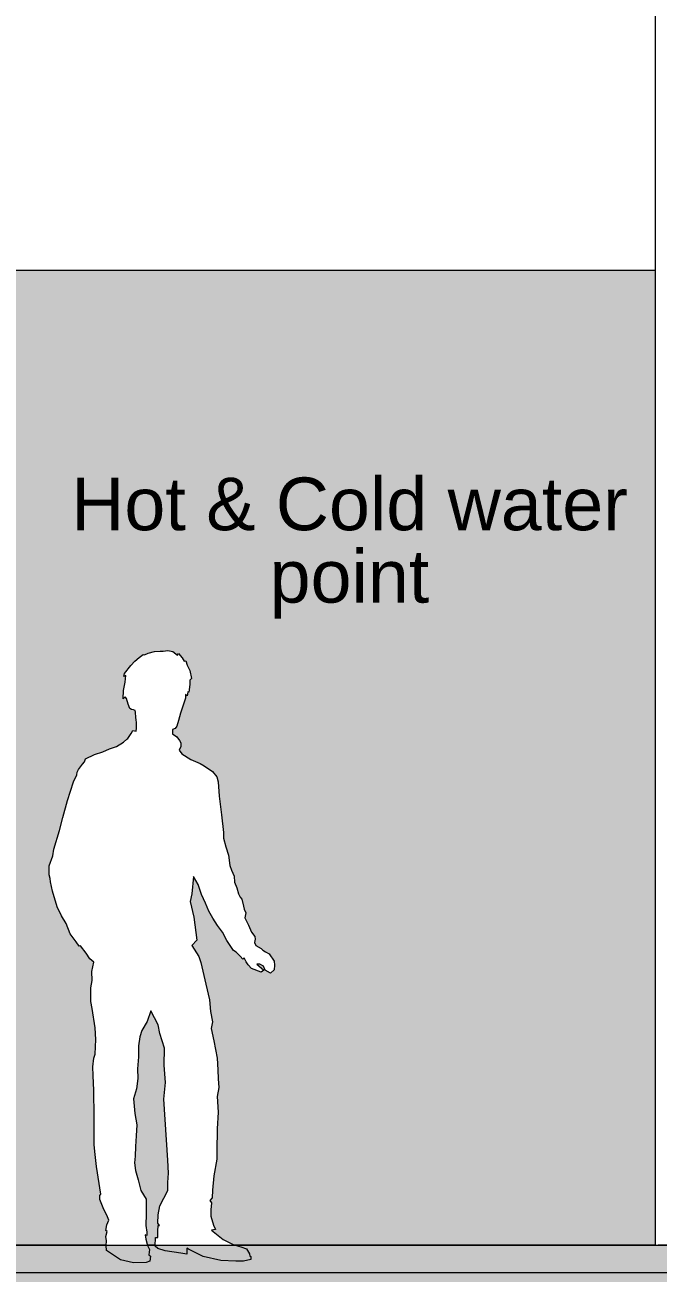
# Model space of a CAD drawing. Header units: millimetres. Extents: x -46169 to 174149, y -86316 to 18123.
# Drawn here: x 155820 to 157621, y -78958 to -75406 of the extents above; entities that cross this region are included whole.
import ezdxf

# ---------------------------------------------------------------- set-up
doc = ezdxf.new("R2010")
doc.units = ezdxf.units.MM
doc.header["$MEASUREMENT"] = 0
doc.linetypes.add('Dashed', pattern=[2822.222233, 1411.111116, -1411.111116])
doc.linetypes.add('Wipeout_Contour', pattern=[1000, 0, -1000])
for name, color, linetype, lineweight, true_color in [('0_Pen_No__105', 7, 'Continuous', 15, 0xa6a6a6), ('A-35-M_FFE_Sanitary_Pen_No__103', 7, 'Continuous', 15, 0xa6a6a6), ('A-35-M_FFE_Sanitary_Pen_No__210', 7, 'Continuous', 13, 0xbae3f7), ('New_A-20-M_Floor_Slab_Pen_No__109', 7, 'Continuous', 15, 0xa6a6a6), ('New_A-20-M_Floor_Slab_Pen_No__162', 7, 'Continuous', 0, 0xe47200)]:
    doc.layers.add(name, color=color, linetype=linetype, lineweight=lineweight, true_color=true_color)
for name, color, linetype in [('A-25-M_Wall_Int', 7, 'Continuous'), ('A-35-M_FFE_Sanitary', 7, 'Continuous'), ('New_A-20-M_Floor_Slab', 7, 'Continuous'), ('New_A-25-M_Wall_Int', 7, 'Continuous'), ('S-280-M_COLUMN.IFC Import', 7, 'Continuous')]:
    doc.layers.add(name, color=color, linetype=linetype)
for name, color, linetype, lineweight in [('A-25-M_Wall_Int_Pen_No__87', 8, 'Continuous', 20), ('A-35-M_FFE_Sanitary_Pen_No__1', 7, 'Continuous', 13), ('A-35-M_FFE_Sanitary_Pen_No__191', 7, 'Continuous', 5), ('A-95-P_Text_1_50_GA_Pen_No__1', 7, 'Continuous', 13), ('New_A-20-M_Floor_Slab_Pen_No__1', 7, 'Continuous', 13), ('S-280-M_COLUMN.IFC Import_Pen_No__88', 8, 'Continuous', 20)]:
    doc.layers.add(name, color=color, linetype=linetype, lineweight=lineweight)
doc.styles.add('GENERATED_STYLE_1', font='')
doc.styles.get('GENERATED_STYLE_1').set_extended_font_data('Swis721 BT')

# ---------------------------------------------------------------- blocks, each defined once
blk = doc.blocks.new('Section Elem_15_3', base_point=(165992.3, -78878.8))
at = {"color": 254, "linetype": 'Wipeout_Contour', "lineweight": 0, "ltscale": 12595104.60916826}
blk.add_wipeout([(152674.8, -78135.5), (152757.3, -78158.4), (152757.3, -77893.8), (152757.7, -77893.8), (152764.9, -77803.8), (152940.8, -77803.8), (152940.8, -77873.8), (152957.4, -77873.8), (153177.3, -77812.6), (153177.5, -77812.6), (153179.9, -77827.3), (153012.6, -77873.8), (153170, -77873.8), (153170, -77893.8), (153192.9, -77893.8), (153192.9, -77953.8), (153402.7, -77953.8), (153402.7, -77918.8), (153602.7, -77833.8), (153622.7, -77833.8), (153622.7, -77833.8), (153622.9, -77833.8), (153842.9, -77858.8), (153842.9, -77858.8), (153842.9, -77916.7), (153932.6, -77897.6), (153932.8, -77897.6), (153935.9, -77912.3), (153935.7, -77912.3), (153842.9, -77932), (153842.9, -78108.4), (154152.6, -78042.6), (154152.8, -78042.6), (154155.9, -78057.3), (154155.7, -78057.3), (153842.9, -78123.8), (153842.9, -78608.4), (154152.6, -78542.6), (154152.8, -78542.6), (154155.9, -78557.3), (154155.7, -78557.3), (153842.9, -78623.8), (153842.9, -78823.8), (153795.4, -78823.8), (153799, -78824.1), (153802.5, -78824.8), (153805.9, -78825.9), (153809.1, -78827.5), (153812.1, -78829.5), (153812.1, -78829.5), (153814.8, -78831.9), (153817.2, -78834.6), (153819.2, -78837.6), (153820.8, -78840.8), (153822, -78844.2), (153822.7, -78847.7), (153822.9, -78851.3), (153822.7, -78854.9), (153822, -78858.4), (153820.8, -78861.9), (153819.2, -78865.1), (153817.2, -78868.1), (153814.8, -78870.8), (153812.1, -78873.1), (153812.1, -78873.1), (153809.1, -78875.1), (153805.9, -78876.7), (153802.5, -78877.9), (153799, -78878.6), (153795.4, -78878.8), (157613.7, -78878.8), (157613.7, -76104.1), (152674.8, -76104.1)], dxfattribs=at).dxf.layer = 'New_A-25-M_Wall_Int'
blk = doc.blocks.new('Section Elem_149_3', base_point=(165992.3, -78878.8))
at = {"color": 254, "linetype": 'Wipeout_Contour', "lineweight": 0, "ltscale": 699871.567281}
blk.add_wipeout([(166086.4, -78878.8), (146101.2, -78878.8), (146101.2, -78957.8), (166086.4, -78957.8)], dxfattribs=at).dxf.layer = 'New_A-20-M_Floor_Slab'
at = {"layer": 'New_A-20-M_Floor_Slab_Pen_No__109', "linetype": 'Continuous'}
h = blk.add_hatch(dxfattribs=at)
h.set_pattern_fill('Lightweight_Concrete_0003', color=256, style=0, pattern_type=2)
h.set_pattern_definition([(0, (165992.32, -78878.83), (0, 389.7114), [24.375, -200.625]), (0, (166104.82, -78683.98), (0, 389.7114), [24.375, -200.625]), (60, (165992.32, -78878.83), (-337.5, 194.856), [24.375, -200.625]), (60, (166217.32, -78878.83), (-337.5, 194.856), [24.375, -200.625]), (120, (166016.7, -78878.83), (337.5, 194.856), [24.375, -200.625]), (120, (166241.7, -78878.83), (337.5, 194.856), [24.375, -200.625]), (0, (165992.32, -78841.33), (0, 75), [0, -75, 0, -112.5]), (45, (166029.82, -78841.33), (-53.033, 53.033), [0, -56.25, 0, -93.75])])
h.paths.add_polyline_path([(166086.4, -78878.8), (146101.2, -78878.8), (146101.2, -78957.8), (166086.4, -78957.8)])
at = {"layer": 'New_A-20-M_Floor_Slab_Pen_No__162', "linetype": 'Continuous'}
blk.add_hatch(color=256, dxfattribs=at).paths.add_polyline_path([(146101.2, -78957.8), (146101.2, -78958.3), (166086.4, -78958.3), (166086.4, -78957.8)])
at = {"layer": 'New_A-20-M_Floor_Slab_Pen_No__1', "linetype": 'Continuous'}
for p, q in [((166083.7, -78878.8), (146101.2, -78878.8)), ((166086.4, -78957.8), (146101.2, -78957.8))]:
    blk.add_line(p, q, dxfattribs=at)
blk = doc.blocks.new('Section Elem_174_3', base_point=(165992.3, -78878.8))
at = {"color": 254, "linetype": 'Wipeout_Contour', "lineweight": 0, "ltscale": 687086.758973}
blk.add_wipeout([(152403.6, -71853.8), (152403.6, -76104.1), (157613.7, -76104.1), (157613.7, -71853.8)], dxfattribs=at).dxf.layer = 'A-25-M_Wall_Int'
at = {"layer": 'A-25-M_Wall_Int_Pen_No__87', "linetype": 'Continuous'}
blk.add_line((152674.4, -76104.1), (157613.7, -76104.1), dxfattribs=at)
blk = doc.blocks.new('Section Elem_189_3', base_point=(165992.3, -78878.8))
at = {"color": 254, "linetype": 'Wipeout_Contour', "lineweight": 0, "ltscale": 698952.809803}
blk.add_wipeout([(157621.5, -71853.8), (157613.7, -71853.8), (157613.7, -78878.8), (157621.5, -78878.8)], dxfattribs=at).dxf.layer = 'S-280-M_COLUMN.IFC Import'
at = {"layer": 'S-280-M_COLUMN.IFC Import_Pen_No__88', "linetype": 'Continuous'}
blk.add_line((157613.7, -71853.8), (157613.7, -78878.8), dxfattribs=at)
blk = doc.blocks.new('Standing Man 2 Contour 17[2]_3', base_point=(156419.9, -78924.7))
at = {"color": 254, "linetype": 'Wipeout_Contour', "lineweight": 0, "ltscale": 51172718.24322312}
blk.add_wipeout([(156528.7, -78070.2), (156530.1, -78082.2), (156529.6, -78095), (156518.6, -78104.8), (156503.2, -78096), (156499, -78084.6), (156488.7, -78079.2), (156479.9, -78078.8), (156499.4, -78096.2), (156492.1, -78101.7), (156464.2, -78091.4), (156455.3, -78081), (156449.3, -78072.1), (156443.8, -78060.8), (156439.5, -78064.9), (156432.7, -78056.3), (156421.2, -78044.5), (156413.8, -78040.5), (156394.9, -78011.5), (156381.9, -77988.1), (156368.2, -77968.9), (156354.8, -77948.4), (156343.6, -77928.1), (156333.8, -77905.7), (156322.8, -77881.2), (156312.5, -77852.6), (156299.9, -77829.7), (156295.1, -77878.9), (156290.1, -77900.7), (156300.6, -77945.1), (156308.7, -78010.4), (156294.9, -78025.7), (156314.7, -78057.1), (156320.1, -78074.6), (156328.8, -78111), (156335, -78135.7), (156345.2, -78180.5), (156348.1, -78213.7), (156354.1, -78243.2), (156349.7, -78262), (156357.1, -78297.3), (156366.7, -78346.2), (156369.1, -78379.9), (156369.4, -78405.6), (156371.4, -78430.1), (156367, -78455.5), (156369.6, -78500.1), (156367, -78547.7), (156366.3, -78611.2), (156366.1, -78633.9), (156357.9, -78681.1), (156353.9, -78722.3), (156352.5, -78743.9), (156346.5, -78752), (156350.8, -78758.4), (156348.7, -78778), (156349.2, -78796.6), (156356.2, -78821.9), (156362.4, -78834.2), (156351, -78836.2), (156384.4, -78862.7), (156412, -78877), (156434.6, -78883.1), (156450.5, -78889.5), (156458.8, -78903.8), (156460.2, -78909.6), (156463, -78910.8), (156463.2, -78919.7), (156441.6, -78924.6), (156419.9, -78924.7), (156377.3, -78922.4), (156326.9, -78910.9), (156285.6, -78890.1), (156280.3, -78886.9), (156280.3, -78904.3), (156264, -78901.1), (156218.8, -78894.6), (156197.7, -78888.7), (156190.2, -78881.8), (156191.5, -78857.4), (156197.7, -78857.4), (156197.7, -78838.8), (156198.8, -78822.9), (156202.6, -78822.5), (156198.4, -78816.1), (156198.7, -78792.5), (156203.6, -78766.6), (156226.5, -78723.2), (156226.7, -78700), (156228.9, -78673.7), (156226.9, -78636.9), (156215.2, -78463.7), (156220.1, -78416.1), (156216.3, -78366.3), (156217.1, -78318), (156203.8, -78276.6), (156198.7, -78251.2), (156178.6, -78211.6), (156167.5, -78241.8), (156152.2, -78267.5), (156146.9, -78286.1), (156143.5, -78311.7), (156143.5, -78342.6), (156140.1, -78376.7), (156141.1, -78404.3), (156137, -78434.1), (156128.8, -78462.3), (156132.8, -78504.2), (156137.9, -78536.3), (156136, -78567.2), (156134.1, -78597.8), (156133.2, -78625.2), (156131.6, -78644.9), (156134.4, -78666.7), (156141.8, -78693), (156149.5, -78723.2), (156165.2, -78747.9), (156164.9, -78790), (156164, -78823.1), (156166.4, -78841.5), (156166.9, -78851.1), (156162.4, -78849.5), (156164.3, -78861.6), (156169.1, -78879.9), (156174.5, -78891.2), (156172.6, -78906), (156177.1, -78909.9), (156175.8, -78924.3), (156164.6, -78928.4), (156129.1, -78928.7), (156092.3, -78920.6), (156068.7, -78905.3), (156052.4, -78893.8), (156050.8, -78879.8), (156052.4, -78866.3), (156049.9, -78854.5), (156054.1, -78839.9), (156049.7, -78837.4), (156053.2, -78820.8), (156059, -78807.9), (156055.2, -78798.3), (156042.6, -78772.2), (156033.4, -78748.9), (156033.3, -78737), (156035.7, -78733.6), (156024, -78655.3), (156019.8, -78621.1), (156017, -78593.1), (156016.6, -78555.5), (156016.6, -78512.3), (156015.7, -78438.2), (156013.7, -78395.6), (156012.7, -78371.2), (156016.4, -78346.6), (156019.7, -78334.8), (156021.8, -78293.4), (156019.7, -78260.3), (156011.1, -78205.3), (156007.1, -78185.2), (156007.4, -78146), (156011, -78125.6), (156010.2, -78099.9), (156015.7, -78073.6), (156004.3, -78064.3), (155994.5, -78047.6), (155977.8, -78026.5), (155974.3, -78027.8), (155965.3, -78015.5), (155948.7, -77993.1), (155937.2, -77963.3), (155923.9, -77941.4), (155911.6, -77916.2), (155898.1, -77871.4), (155892.3, -77844.4), (155891.8, -77835.3), (155888.7, -77824.4), (155888.9, -77798.7), (155899.4, -77770.4), (155901.9, -77751.3), (155918.1, -77698.3), (155928, -77661.8), (155941.1, -77613.5), (155958.5, -77559.6), (155967.6, -77540.2), (155968.8, -77532.7), (155972.3, -77525.2), (155983.7, -77509.9), (155989, -77503.5), (155992.7, -77494.6), (156018.3, -77482.4), (156041.4, -77474.6), (156060.2, -77466.5), (156080.4, -77459.2), (156100.7, -77447.6), (156109.6, -77439), (156112.8, -77436.6), (156118.8, -77428.5), (156122.1, -77422.9), (156127.2, -77414.2), (156136.5, -77415.6), (156137.8, -77407.2), (156137.8, -77391.6), (156136.2, -77383.2), (156135.8, -77377.1), (156134.4, -77362), (156133.6, -77356.8), (156128.9, -77355.1), (156123.5, -77354.6), (156118.5, -77350.9), (156113.7, -77339.4), (156108.5, -77322.6), (156105.3, -77318.4), (156099.8, -77323.6), (156100.6, -77300), (156104.8, -77276.8), (156106.6, -77257.4), (156101.5, -77260.2), (156103.2, -77251.9), (156121.5, -77229.1), (156132.8, -77217.1), (156145.4, -77206.2), (156156.2, -77197.9), (156160.4, -77198.5), (156170.6, -77194), (156188.5, -77188.7), (156204.8, -77187.9), (156213.3, -77188.2), (156226.5, -77186), (156240.7, -77189.6), (156254.3, -77199.8), (156256.8, -77194.6), (156267, -77206.9), (156273.1, -77216.4), (156277.5, -77215.7), (156281.4, -77227.7), (156289.4, -77243.6), (156293.6, -77265.6), (156289.5, -77270.7), (156289.5, -77283.1), (156286.6, -77304.9), (156283.9, -77303.6), (156282.3, -77310.9), (156281.2, -77315), (156277, -77311.5), (156276.8, -77322.4), (156273.2, -77333.2), (156267.2, -77350.3), (156262.2, -77364.7), (156256.6, -77385.2), (156252.3, -77401.2), (156247, -77408), (156239.9, -77410.7), (156239.4, -77423), (156252.3, -77432.1), (156259.3, -77442.2), (156263.8, -77449.5), (156263.7, -77459.9), (156258.4, -77469.6), (156266.7, -77480.3), (156292.2, -77496.6), (156318.1, -77507.7), (156330.3, -77514.8), (156354, -77530.3), (156365.9, -77545.9), (156369.4, -77560.2), (156373.1, -77601.2), (156379.2, -77653.9), (156384.7, -77704.6), (156384.6, -77720.7), (156391.8, -77745.1), (156399.1, -77768.5), (156403.1, -77798.1), (156407.7, -77811.6), (156415.6, -77828.1), (156416.3, -77845.3), (156422.8, -77861.5), (156427.7, -77878.8), (156432, -77888), (156436.8, -77894), (156441.4, -77913.7), (156443.8, -77922.6), (156448.9, -77932.9), (156445.8, -77946.7), (156455.9, -77967.7), (156465.1, -77987.6), (156474.2, -78000), (156475.3, -78008.2), (156472.9, -78017.3), (156477.4, -78025.6), (156492.6, -78034.6), (156497.1, -78039.6), (156504.9, -78044.1), (156514.5, -78049.8)], dxfattribs=at).dxf.layer = 'A-35-M_FFE_Sanitary'
at = {"layer": 'A-35-M_FFE_Sanitary_Pen_No__1', "linetype": 'Continuous'}
for p, q in [((156213.3, -77188.2), (156226.5, -77186)), ((156226.5, -77186), (156240.7, -77189.6)), ((156121.5, -77229.1), (156132.8, -77217.1)), ((156132.8, -77217.1), (156145.4, -77206.2)), ((156145.4, -77206.2), (156156.2, -77197.9)), ((156156.2, -77197.9), (156160.4, -77198.5)), ((156160.4, -77198.5), (156170.6, -77194)), ((156170.6, -77194), (156188.5, -77188.7)), ((156188.5, -77188.7), (156204.8, -77187.9)), ((156204.8, -77187.9), (156213.3, -77188.2)), ((156240.7, -77189.6), (156254.3, -77199.8)), ((156254.3, -77199.8), (156256.8, -77194.6)), ((156256.8, -77194.6), (156267, -77206.9)), ((156267, -77206.9), (156273.1, -77216.4)), ((156273.1, -77216.4), (156277.5, -77215.7)), ((156277.5, -77215.7), (156281.4, -77227.7)), ((156101.5, -77260.2), (156103.2, -77251.9)), ((156106.6, -77257.4), (156101.5, -77260.2)), ((156103.2, -77251.9), (156121.5, -77229.1)), ((156104.8, -77276.8), (156106.6, -77257.4)), ((156281.4, -77227.7), (156289.4, -77243.6)), ((156289.4, -77243.6), (156293.6, -77265.6)), ((156100.6, -77300), (156104.8, -77276.8)), ((156289.5, -77283.1), (156286.6, -77304.9)), ((156293.6, -77265.6), (156289.5, -77270.7)), ((156289.5, -77270.7), (156289.5, -77283.1)), ((156099.8, -77323.6), (156100.6, -77300)), ((156105.3, -77318.4), (156099.8, -77323.6)), ((156108.5, -77322.6), (156105.3, -77318.4)), ((156113.7, -77339.4), (156108.5, -77322.6)), ((156276.8, -77322.4), (156273.2, -77333.2)), ((156277, -77311.5), (156276.8, -77322.4)), ((156281.2, -77315), (156277, -77311.5)), ((156282.3, -77310.9), (156281.2, -77315)), ((156283.9, -77303.6), (156282.3, -77310.9)), ((156286.6, -77304.9), (156283.9, -77303.6)), ((156118.5, -77350.9), (156113.7, -77339.4)), ((156123.5, -77354.6), (156118.5, -77350.9)), ((156128.9, -77355.1), (156123.5, -77354.6)), ((156133.6, -77356.8), (156128.9, -77355.1)), ((156134.4, -77362), (156133.6, -77356.8)), ((156135.8, -77377.1), (156134.4, -77362)), ((156262.2, -77364.7), (156256.6, -77385.2)), ((156267.2, -77350.3), (156262.2, -77364.7)), ((156273.2, -77333.2), (156267.2, -77350.3)), ((156136.2, -77383.2), (156135.8, -77377.1)), ((156137.8, -77391.6), (156136.2, -77383.2)), ((156137.8, -77407.2), (156137.8, -77391.6)), ((156256.6, -77385.2), (156252.3, -77401.2)), ((156112.8, -77436.6), (156118.8, -77428.5)), ((156118.8, -77428.5), (156122.1, -77422.9)), ((156122.1, -77422.9), (156127.2, -77414.2)), ((156127.2, -77414.2), (156136.5, -77415.6)), ((156136.5, -77415.6), (156137.8, -77407.2)), ((156239.9, -77410.7), (156239.4, -77423)), ((156239.4, -77423), (156252.3, -77432.1)), ((156247, -77408), (156239.9, -77410.7)), ((156252.3, -77401.2), (156247, -77408)), ((156252.3, -77432.1), (156259.3, -77442.2)), ((156041.4, -77474.6), (156060.2, -77466.5)), ((156060.2, -77466.5), (156080.4, -77459.2)), ((156080.4, -77459.2), (156100.7, -77447.6)), ((156100.7, -77447.6), (156109.6, -77439)), ((156109.6, -77439), (156112.8, -77436.6)), ((156263.7, -77459.9), (156258.4, -77469.6)), ((156258.4, -77469.6), (156266.7, -77480.3)), ((156259.3, -77442.2), (156263.8, -77449.5)), ((156263.8, -77449.5), (156263.7, -77459.9)), ((155983.7, -77509.9), (155989, -77503.5)), ((155989, -77503.5), (155992.7, -77494.6)), ((155992.7, -77494.6), (156018.3, -77482.4)), ((156018.3, -77482.4), (156041.4, -77474.6)), ((156266.7, -77480.3), (156292.2, -77496.6)), ((156292.2, -77496.6), (156318.1, -77507.7)), ((155958.5, -77559.6), (155967.6, -77540.2)), ((155967.6, -77540.2), (155968.8, -77532.7)), ((155968.8, -77532.7), (155972.3, -77525.2)), ((155972.3, -77525.2), (155983.7, -77509.9)), ((156318.1, -77507.7), (156330.3, -77514.8)), ((156330.3, -77514.8), (156354, -77530.3)), ((156354, -77530.3), (156365.9, -77545.9)), ((155941.1, -77613.5), (155958.5, -77559.6)), ((156365.9, -77545.9), (156369.4, -77560.2)), ((156369.4, -77560.2), (156373.1, -77601.2)), ((155928, -77661.8), (155941.1, -77613.5)), ((156373.1, -77601.2), (156379.2, -77653.9)), ((155918.1, -77698.3), (155928, -77661.8)), ((156379.2, -77653.9), (156384.7, -77704.6)), ((155901.9, -77751.3), (155918.1, -77698.3)), ((156384.7, -77704.6), (156384.6, -77720.7)), ((155899.4, -77770.4), (155901.9, -77751.3)), ((156384.6, -77720.7), (156391.8, -77745.1)), ((156391.8, -77745.1), (156399.1, -77768.5)), ((155888.9, -77798.7), (155899.4, -77770.4)), ((156399.1, -77768.5), (156403.1, -77798.1)), ((155888.7, -77824.4), (155888.9, -77798.7)), ((155891.8, -77835.3), (155888.7, -77824.4)), ((156403.1, -77798.1), (156407.7, -77811.6)), ((156407.7, -77811.6), (156415.6, -77828.1)), ((155892.3, -77844.4), (155891.8, -77835.3)), ((155898.1, -77871.4), (155892.3, -77844.4)), ((156299.9, -77829.7), (156295.1, -77878.9)), ((156312.5, -77852.6), (156299.9, -77829.7)), ((156322.8, -77881.2), (156312.5, -77852.6)), ((156415.6, -77828.1), (156416.3, -77845.3)), ((156416.3, -77845.3), (156422.8, -77861.5)), ((156422.8, -77861.5), (156427.7, -77878.8)), ((155911.6, -77916.2), (155898.1, -77871.4)), ((156295.1, -77878.9), (156290.1, -77900.7)), ((156333.8, -77905.7), (156322.8, -77881.2)), ((156427.7, -77878.8), (156432, -77888)), ((156432, -77888), (156436.8, -77894)), ((156436.8, -77894), (156441.4, -77913.7)), ((155923.9, -77941.4), (155911.6, -77916.2)), ((156290.1, -77900.7), (156300.6, -77945.1)), ((156343.6, -77928.1), (156333.8, -77905.7)), ((156354.8, -77948.4), (156343.6, -77928.1)), ((156441.4, -77913.7), (156443.8, -77922.6)), ((156443.8, -77922.6), (156448.9, -77932.9)), ((156448.9, -77932.9), (156445.8, -77946.7)), ((155937.2, -77963.3), (155923.9, -77941.4)), ((155948.7, -77993.1), (155937.2, -77963.3)), ((156300.6, -77945.1), (156308.7, -78010.4)), ((156368.2, -77968.9), (156354.8, -77948.4)), ((156381.9, -77988.1), (156368.2, -77968.9)), ((156445.8, -77946.7), (156455.9, -77967.7)), ((156455.9, -77967.7), (156465.1, -77987.6)), ((155965.3, -78015.5), (155948.7, -77993.1)), ((156394.9, -78011.5), (156381.9, -77988.1)), ((156465.1, -77987.6), (156474.2, -78000)), ((156474.2, -78000), (156475.3, -78008.2)), ((155974.3, -78027.8), (155965.3, -78015.5)), ((155977.8, -78026.5), (155974.3, -78027.8)), ((155994.5, -78047.6), (155977.8, -78026.5)), ((156308.7, -78010.4), (156294.9, -78025.7)), ((156294.9, -78025.7), (156314.7, -78057.1)), ((156413.8, -78040.5), (156394.9, -78011.5)), ((156475.3, -78008.2), (156472.9, -78017.3)), ((156472.9, -78017.3), (156477.4, -78025.6)), ((156477.4, -78025.6), (156492.6, -78034.6)), ((156492.6, -78034.6), (156497.1, -78039.6)), ((156497.1, -78039.6), (156504.9, -78044.1)), ((156004.3, -78064.3), (155994.5, -78047.6)), ((156015.7, -78073.6), (156004.3, -78064.3)), ((156010.2, -78099.9), (156015.7, -78073.6)), ((156314.7, -78057.1), (156320.1, -78074.6)), ((156320.1, -78074.6), (156328.8, -78111)), ((156421.2, -78044.5), (156413.8, -78040.5)), ((156432.7, -78056.3), (156421.2, -78044.5)), ((156439.5, -78064.9), (156432.7, -78056.3)), ((156443.8, -78060.8), (156439.5, -78064.9)), ((156449.3, -78072.1), (156443.8, -78060.8)), ((156455.3, -78081), (156449.3, -78072.1)), ((156504.9, -78044.1), (156514.5, -78049.8)), ((156514.5, -78049.8), (156528.7, -78070.2)), ((156528.7, -78070.2), (156530.1, -78082.2)), ((156011, -78125.6), (156010.2, -78099.9)), ((156328.8, -78111), (156335, -78135.7)), ((156464.2, -78091.4), (156455.3, -78081)), ((156492.1, -78101.7), (156464.2, -78091.4)), ((156479.9, -78078.8), (156499.4, -78096.2)), ((156488.7, -78079.2), (156479.9, -78078.8)), ((156499, -78084.6), (156488.7, -78079.2)), ((156499.4, -78096.2), (156492.1, -78101.7)), ((156503.2, -78096), (156499, -78084.6)), ((156518.6, -78104.8), (156503.2, -78096)), ((156529.6, -78095), (156518.6, -78104.8)), ((156530.1, -78082.2), (156529.6, -78095)), ((156007.1, -78185.2), (156007.4, -78146)), ((156007.4, -78146), (156011, -78125.6)), ((156335, -78135.7), (156345.2, -78180.5)), ((156345.2, -78180.5), (156348.1, -78213.7)), ((156011.1, -78205.3), (156007.1, -78185.2)), ((156019.7, -78260.3), (156011.1, -78205.3)), ((156178.6, -78211.6), (156167.5, -78241.8)), ((156198.7, -78251.2), (156178.6, -78211.6)), ((156348.1, -78213.7), (156354.1, -78243.2)), ((156167.5, -78241.8), (156152.2, -78267.5)), ((156203.8, -78276.6), (156198.7, -78251.2)), ((156354.1, -78243.2), (156349.7, -78262)), ((156021.8, -78293.4), (156019.7, -78260.3)), ((156146.9, -78286.1), (156143.5, -78311.7)), ((156152.2, -78267.5), (156146.9, -78286.1)), ((156217.1, -78318), (156203.8, -78276.6)), ((156349.7, -78262), (156357.1, -78297.3)), ((156019.7, -78334.8), (156021.8, -78293.4)), ((156143.5, -78311.7), (156143.5, -78342.6)), ((156216.3, -78366.3), (156217.1, -78318)), ((156357.1, -78297.3), (156366.7, -78346.2)), ((156012.7, -78371.2), (156016.4, -78346.6)), ((156016.4, -78346.6), (156019.7, -78334.8)), ((156143.5, -78342.6), (156140.1, -78376.7)), ((156366.7, -78346.2), (156369.1, -78379.9)), ((156013.7, -78395.6), (156012.7, -78371.2)), ((156140.1, -78376.7), (156141.1, -78404.3)), ((156220.1, -78416.1), (156216.3, -78366.3)), ((156369.1, -78379.9), (156369.4, -78405.6)), ((156015.7, -78438.2), (156013.7, -78395.6)), ((156141.1, -78404.3), (156137, -78434.1)), ((156215.2, -78463.7), (156220.1, -78416.1)), ((156371.4, -78430.1), (156367, -78455.5)), ((156369.4, -78405.6), (156371.4, -78430.1)), ((156016.6, -78512.3), (156015.7, -78438.2)), ((156137, -78434.1), (156128.8, -78462.3)), ((156128.8, -78462.3), (156132.8, -78504.2)), ((156226.9, -78636.9), (156215.2, -78463.7)), ((156367, -78455.5), (156369.6, -78500.1)), ((156369.6, -78500.1), (156367, -78547.7)), ((156016.6, -78555.5), (156016.6, -78512.3)), ((156132.8, -78504.2), (156137.9, -78536.3)), ((156137.9, -78536.3), (156136, -78567.2)), ((156017, -78593.1), (156016.6, -78555.5)), ((156136, -78567.2), (156134.1, -78597.8)), ((156367, -78547.7), (156366.3, -78611.2)), ((156019.8, -78621.1), (156017, -78593.1)), ((156134.1, -78597.8), (156133.2, -78625.2)), ((156024, -78655.3), (156019.8, -78621.1)), ((156133.2, -78625.2), (156131.6, -78644.9)), ((156228.9, -78673.7), (156226.9, -78636.9)), ((156366.1, -78633.9), (156357.9, -78681.1)), ((156366.3, -78611.2), (156366.1, -78633.9)), ((156035.7, -78733.6), (156024, -78655.3)), ((156131.6, -78644.9), (156134.4, -78666.7)), ((156134.4, -78666.7), (156141.8, -78693)), ((156226.7, -78700), (156228.9, -78673.7)), ((156141.8, -78693), (156149.5, -78723.2)), ((156226.5, -78723.2), (156226.7, -78700)), ((156357.9, -78681.1), (156353.9, -78722.3)), ((156033.3, -78737), (156035.7, -78733.6)), ((156033.4, -78748.9), (156033.3, -78737)), ((156042.6, -78772.2), (156033.4, -78748.9)), ((156149.5, -78723.2), (156165.2, -78747.9)), ((156165.2, -78747.9), (156164.9, -78790)), ((156203.6, -78766.6), (156226.5, -78723.2)), ((156352.5, -78743.9), (156346.5, -78752)), ((156353.9, -78722.3), (156352.5, -78743.9)), ((156055.2, -78798.3), (156042.6, -78772.2)), ((156198.7, -78792.5), (156203.6, -78766.6)), ((156346.5, -78752), (156350.8, -78758.4)), ((156350.8, -78758.4), (156348.7, -78778)), ((156348.7, -78778), (156349.2, -78796.6)), ((156049.7, -78837.4), (156053.2, -78820.8)), ((156053.2, -78820.8), (156059, -78807.9)), ((156059, -78807.9), (156055.2, -78798.3)), ((156164.9, -78790), (156164, -78823.1)), ((156198.4, -78816.1), (156198.7, -78792.5)), ((156202.6, -78822.5), (156198.4, -78816.1)), ((156349.2, -78796.6), (156356.2, -78821.9)), ((156054.1, -78839.9), (156049.7, -78837.4)), ((156049.9, -78854.5), (156054.1, -78839.9)), ((156052.4, -78866.3), (156049.9, -78854.5)), ((156162.4, -78849.5), (156164.3, -78861.6)), ((156166.9, -78851.1), (156162.4, -78849.5)), ((156164, -78823.1), (156166.4, -78841.5)), ((156166.4, -78841.5), (156166.9, -78851.1)), ((156197.7, -78838.8), (156198.8, -78822.9)), ((156197.7, -78857.4), (156197.7, -78838.8)), ((156198.8, -78822.9), (156202.6, -78822.5)), ((156362.4, -78834.2), (156351, -78836.2)), ((156351, -78836.2), (156384.4, -78862.7)), ((156356.2, -78821.9), (156362.4, -78834.2)), ((156050.8, -78879.8), (156052.4, -78866.3)), ((156052.4, -78893.8), (156050.8, -78879.8)), ((156164.3, -78861.6), (156169.1, -78879.9)), ((156169.1, -78879.9), (156174.5, -78891.2)), ((156174.5, -78891.2), (156172.6, -78906)), ((156190.2, -78881.8), (156191.5, -78857.4)), ((156197.7, -78888.7), (156190.2, -78881.8)), ((156191.5, -78857.4), (156197.7, -78857.4)), ((156218.8, -78894.6), (156197.7, -78888.7)), ((156280.3, -78886.9), (156280.3, -78904.3)), ((156285.6, -78890.1), (156280.3, -78886.9)), ((156326.9, -78910.9), (156285.6, -78890.1)), ((156384.4, -78862.7), (156412, -78877)), ((156412, -78877), (156434.6, -78883.1)), ((156434.6, -78883.1), (156450.5, -78889.5)), ((156450.5, -78889.5), (156458.8, -78903.8)), ((156068.7, -78905.3), (156052.4, -78893.8)), ((156092.3, -78920.6), (156068.7, -78905.3)), ((156129.1, -78928.7), (156092.3, -78920.6)), ((156175.8, -78924.3), (156164.6, -78928.4)), ((156172.6, -78906), (156177.1, -78909.9)), ((156177.1, -78909.9), (156175.8, -78924.3)), ((156264, -78901.1), (156218.8, -78894.6)), ((156280.3, -78904.3), (156264, -78901.1)), ((156377.3, -78922.4), (156326.9, -78910.9)), ((156419.9, -78924.7), (156377.3, -78922.4)), ((156441.6, -78924.6), (156419.9, -78924.7)), ((156463.2, -78919.7), (156441.6, -78924.6)), ((156458.8, -78903.8), (156460.2, -78909.6)), ((156460.2, -78909.6), (156463, -78910.8)), ((156463, -78910.8), (156463.2, -78919.7)), ((156164.6, -78928.4), (156129.1, -78928.7))]:
    blk.add_line(p, q, dxfattribs=at)
blk = doc.blocks.new('A04 Atrium Longitudinal Section_STORY_MARKER', base_point=(165992.3, -78878.8))
at = {"layer": '0_Pen_No__105', "linetype": 'Dashed', "ltscale": 0.1}
blk.add_line((140779.4, -78878.8), (170486.5, -78878.8), dxfattribs=at)

msp = doc.modelspace()

# ---------------------------------------------------------------- block references
at = {"layer": 'New_A-25-M_Wall_Int'}
msp.add_blockref('Section Elem_15_3', (165992.3, -78878.8), dxfattribs=at)

# ---------------------------------------------------------------- next in the draw order: block references
at = {"layer": 'A-25-M_Wall_Int'}
msp.add_blockref('Section Elem_174_3', (165992.3, -78878.8), dxfattribs=at)
at = {"layer": 'New_A-20-M_Floor_Slab'}
msp.add_blockref('Section Elem_149_3', (165992.3, -78878.8), dxfattribs=at)

# ---------------------------------------------------------------- next in the draw order: texts
at = {"layer": 'A-95-P_Text_1_50_GA_Pen_No__1', "linetype": 'Continuous', "insert": (156743.4, -76694), "char_height": 150, "width": 1825.454, "attachment_point": 2, "line_spacing_factor": 0.824119, "style": 'GENERATED_STYLE_1'}
msp.add_mtext('\\A1;{\\fSwis721 BT|b0|i0|c0|p34;Hot & Cold water point }', dxfattribs=at)

# ---------------------------------------------------------------- next in the draw order: block references
at = {"layer": 'S-280-M_COLUMN.IFC Import'}
msp.add_blockref('Section Elem_189_3', (165992.3, -78878.8), dxfattribs=at)

# ---------------------------------------------------------------- next in the draw order: hatches: boundary and pattern name
at = {"layer": 'A-35-M_FFE_Sanitary_Pen_No__210', "linetype": 'Continuous', "lineweight": 0, "ltscale": 0.1, "true_color": 0x2e383d}
h = msp.add_hatch(color=250, dxfattribs=at)
h.paths.add_polyline_path([(152674.4, -76104.1), (157613.7, -76104.1), (157613.7, -78878.8), (152674.4, -78878.8)])
h.paths.add_polyline_path([(152764.9, -77803.8), (152940.9, -77802.7), (152940.6, -77873.8), (152957.4, -77873.8), (153177.3, -77812.6), (153179.9, -77826.1), (153012.6, -77873.8), (153169.8, -77873.8), (153169.8, -77893.8), (153192.7, -77893.8), (153192.7, -77953.8), (153402.7, -77953.8), (153402.7, -77918.8), (153622.7, -77833.8), (153842.9, -77858.8), (153842.9, -78823.8), (152757.3, -78823.8), (152757.3, -77893.8)], flags=0)

# ---------------------------------------------------------------- next in the draw order: linework, layer by layer
at = {"layer": 'A-35-M_FFE_Sanitary_Pen_No__191', "linetype": 'Dashed', "ltscale": 0.1, "flags": 128}
msp.add_lwpolyline([(152674.4, -76104.1), (157613.7, -76104.1), (157613.7, -78878.8), (152674.4, -78878.8)], close=True, dxfattribs=at)

# ---------------------------------------------------------------- next in the draw order: block references
at = {"layer": 'A-35-M_FFE_Sanitary', "linetype": 'Continuous'}
msp.add_blockref('Standing Man 2 Contour 17[2]_3', (156419.9, -78924.7), dxfattribs=at)

# ---------------------------------------------------------------- next in the draw order: hatches: boundary and pattern name
at = {"layer": 'A-35-M_FFE_Sanitary_Pen_No__103', "linetype": 'Continuous'}
msp.add_hatch(color=256, dxfattribs=at).paths.add_polyline_path([(140779.4, -78878.8), (172168, -78878.8), (172168, -86316.2), (140779.4, -86316.2)])

# ---------------------------------------------------------------- next in the draw order: linework, layer by layer
at = {"layer": 'A-35-M_FFE_Sanitary_Pen_No__1', "linetype": 'Continuous', "flags": 128}
msp.add_lwpolyline([(140779.4, -78878.8), (172168, -78878.8), (172168, -86316.2), (140779.4, -86316.2)], close=True, dxfattribs=at)

# ---------------------------------------------------------------- next in the draw order: block references
at = {"linetype": 'Continuous', "lineweight": 0}
msp.add_blockref('A04 Atrium Longitudinal Section_STORY_MARKER', (165992.3, -78878.8), dxfattribs=at)

doc.saveas('drawing.dxf')
